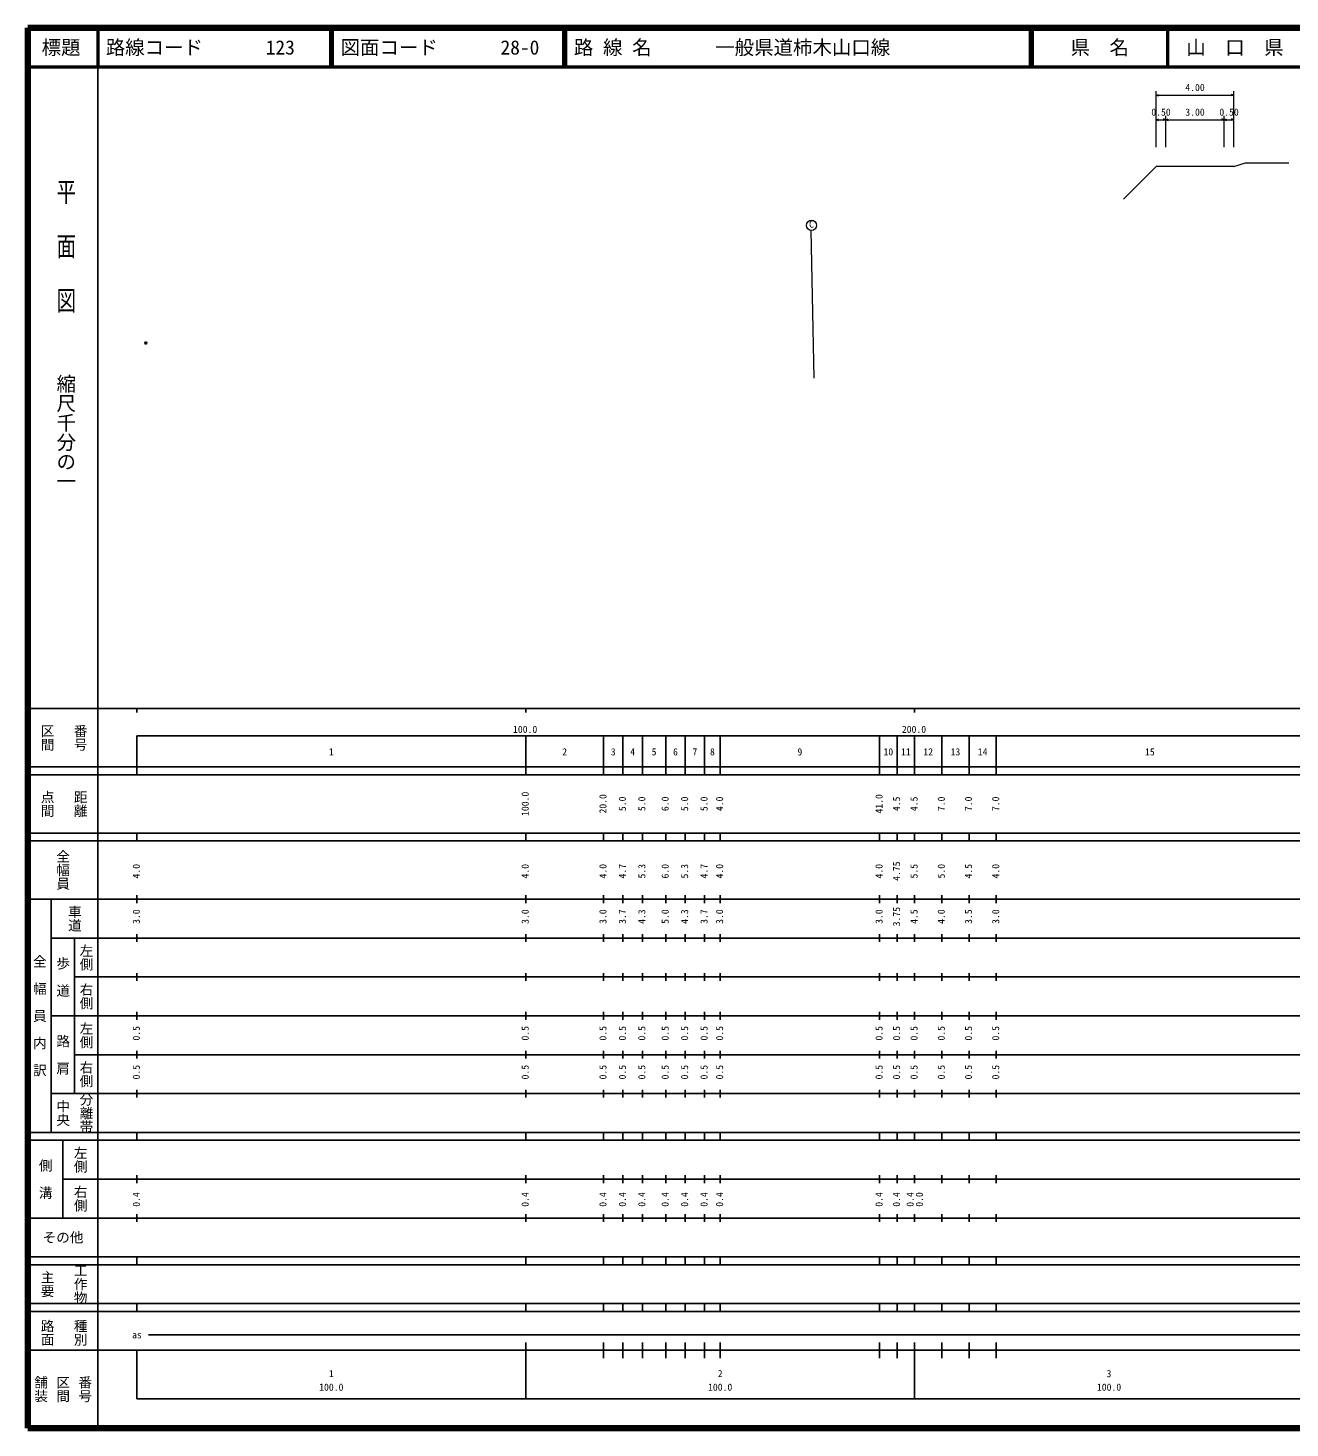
# Model space of a CAD drawing. Units: millimetres on the paper, with parts at other scales. Extents: x 40 to 680, y 20 to 380.
# Drawn here: x 40 to 364.5, y 20 to 380 of the extents above; entities that cross this region are included whole.
import ezdxf
from ezdxf.enums import TextEntityAlignment as Align

# ---------------------------------------------------------------- set-up
doc = ezdxf.new("R2010")
doc.units = ezdxf.units.MM
doc.header["$PDMODE"] = 32
doc.header["$PDSIZE"] = 0.5
for name, color, linetype, lineweight in [('M-BGD', 7, 'Continuous', 13), ('M-STR-STRC', 7, 'Continuous', 13), ('M-TTL', 2, 'Continuous', 140), ('M-TTL-BAND', 7, 'Continuous', 25), ('M-TTL-LINE', 7, 'Continuous', 50)]:
    doc.layers.add(name, color=color, linetype=linetype, lineweight=lineweight)
doc.layers.add('M-OTRS', color=6, linetype='Continuous')
doc.layers.add('M-TTL-TXT', color=7, linetype='Continuous')
doc.styles.add('@ＭＳ ゴシック', font='')
doc.styles.add('ＭＳ ゴシック', font='')
doc.styles.add('ＭＳ 明朝', font='')
doc.styles.get('@ＭＳ ゴシック').set_extended_font_data('@MS Gothic')
doc.styles.get('ＭＳ ゴシック').set_extended_font_data('MS Gothic')
doc.styles.get('ＭＳ 明朝').set_extended_font_data('MS Mincho')

msp = doc.modelspace()

# ---------------------------------------------------------------- linework, layer by layer
at = {"layer": 'M-BGD'}
for p, q in [((330.114, 350.374), (330.114, 363.741)), ((350.114, 350.374), (350.114, 363.741)), ((330.114, 362.741), (330.714, 362.941)), ((330.114, 362.741), (350.114, 362.741)), ((330.114, 362.741), (330.714, 362.541)), ((350.114, 362.741), (349.514, 362.941)), ((350.114, 362.741), (349.514, 362.541)), ((330.114, 349.374), (330.114, 357.4)), ((330.114, 356.4), (330.714, 356.6)), ((332.614, 356.4), (332.014, 356.6)), ((332.614, 349.374), (332.614, 357.4)), ((332.614, 349.374), (332.614, 357.4)), ((332.614, 356.4), (333.214, 356.6)), ((347.614, 356.4), (347.014, 356.6)), ((347.614, 349.374), (347.614, 357.4)), ((347.614, 349.374), (347.614, 357.4)), ((347.614, 356.4), (348.214, 356.6)), ((350.114, 356.4), (349.514, 356.6)), ((350.114, 349.374), (350.114, 357.4)), ((330.114, 356.4), (332.614, 356.4)), ((330.114, 356.4), (330.714, 356.2)), ((332.614, 356.4), (332.014, 356.2)), ((332.614, 356.4), (347.614, 356.4)), ((332.614, 356.4), (333.214, 356.2)), ((347.614, 356.4), (347.014, 356.2)), ((347.614, 356.4), (350.114, 356.4)), ((347.614, 356.4), (348.214, 356.2)), ((350.114, 356.4), (349.514, 356.2)), ((330.114, 344.372), (321.762, 336.02)), ((332.614, 344.372), (330.114, 344.372)), ((347.614, 344.372), (332.614, 344.372)), ((350.114, 344.372), (347.614, 344.372)), ((350.114, 344.372), (353.109, 345.369)), ((353.109, 345.369), (364.271, 345.369))]:
    msp.add_line(p, q, dxfattribs=at)
at = {"layer": 'M-OTRS'}
msp.add_point((70.274, 298.997), dxfattribs=at)
at = {"layer": 'M-STR-STRC'}
msp.add_line((242.204, 289.997), (241.397, 327.951), dxfattribs=at)
msp.add_circle((241.497, 329.256), 1.309, dxfattribs=at)
at = {"layer": 'M-TTL'}
for p, q in [((40, 380), (40, 20)), ((680, 380), (40, 380)), ((40, 20), (680, 20))]:
    msp.add_line(p, q, dxfattribs=at)
at = {"layer": 'M-TTL-BAND'}
for p, q in [((58, 370), (58, 20)), ((40, 205), (579, 205)), ((68, 205), (68, 204)), ((168, 205), (168, 204)), ((268, 205), (268, 204)), ((68, 198), (579, 198)), ((68, 198), (68, 188)), ((168, 188), (168, 198)), ((188, 188), (188, 198)), ((193, 188), (193, 198)), ((198, 188), (198, 198)), ((204, 188), (204, 198)), ((209, 188), (209, 198)), ((214, 188), (214, 198)), ((218, 188), (218, 198)), ((259, 188), (259, 198)), ((263.5, 188), (263.5, 198)), ((268, 188), (268, 198)), ((275, 188), (275, 198)), ((282, 188), (282, 198)), ((289, 188), (289, 198)), ((40, 190), (579, 190)), ((40, 188), (579, 188)), ((40, 173), (579, 173)), ((68, 171), (68, 173)), ((168, 171), (168, 173)), ((188, 171), (188, 173)), ((193, 171), (193, 173)), ((198, 171), (198, 173)), ((204, 171), (204, 173)), ((209, 171), (209, 173)), ((214, 171), (214, 173)), ((218, 171), (218, 173)), ((259, 171), (259, 173)), ((263.5, 171), (263.5, 173)), ((268, 171), (268, 173)), ((275, 171), (275, 173)), ((282, 171), (282, 173)), ((289, 171), (289, 173)), ((40, 171), (579, 171)), ((40, 156), (579, 156)), ((46, 96), (46, 156)), ((68, 155), (68, 157)), ((168, 155), (168, 157)), ((188, 155), (188, 157)), ((193, 155), (193, 157)), ((198, 155), (198, 157)), ((204, 155), (204, 157)), ((209, 155), (209, 157)), ((214, 155), (214, 157)), ((218, 155), (218, 157)), ((259, 155), (259, 157)), ((263.5, 155), (263.5, 157)), ((268, 155), (268, 157)), ((275, 155), (275, 157)), ((282, 155), (282, 157)), ((289, 155), (289, 157)), ((46, 146), (579, 146)), ((52, 146), (52, 106)), ((68, 145), (68, 147)), ((168, 145), (168, 147)), ((188, 145), (188, 147)), ((193, 145), (193, 147)), ((198, 145), (198, 147)), ((204, 145), (204, 147)), ((209, 145), (209, 147)), ((214, 145), (214, 147)), ((218, 145), (218, 147)), ((259, 145), (259, 147)), ((263.5, 145), (263.5, 147)), ((268, 145), (268, 147)), ((275, 145), (275, 147)), ((282, 145), (282, 147)), ((289, 145), (289, 147)), ((68, 135), (68, 137)), ((168, 135), (168, 137)), ((188, 135), (188, 137)), ((193, 135), (193, 137)), ((198, 135), (198, 137)), ((204, 135), (204, 137)), ((209, 135), (209, 137)), ((214, 135), (214, 137)), ((218, 135), (218, 137)), ((259, 135), (259, 137)), ((263.5, 135), (263.5, 137)), ((268, 135), (268, 137)), ((275, 135), (275, 137)), ((282, 135), (282, 137)), ((289, 135), (289, 137)), ((52, 136), (579, 136)), ((46, 126), (579, 126)), ((68, 125), (68, 127)), ((168, 125), (168, 127)), ((188, 125), (188, 127)), ((193, 125), (193, 127)), ((198, 125), (198, 127)), ((204, 125), (204, 127)), ((209, 125), (209, 127)), ((214, 125), (214, 127)), ((218, 125), (218, 127)), ((259, 125), (259, 127)), ((263.5, 125), (263.5, 127)), ((268, 125), (268, 127)), ((275, 125), (275, 127)), ((282, 125), (282, 127)), ((289, 125), (289, 127)), ((52, 116), (579, 116)), ((68, 115), (68, 117)), ((168, 115), (168, 117)), ((188, 115), (188, 117)), ((193, 115), (193, 117)), ((198, 115), (198, 117)), ((204, 115), (204, 117)), ((209, 115), (209, 117)), ((214, 115), (214, 117)), ((218, 115), (218, 117)), ((259, 115), (259, 117)), ((263.5, 115), (263.5, 117)), ((268, 115), (268, 117)), ((275, 115), (275, 117)), ((282, 115), (282, 117)), ((289, 115), (289, 117)), ((46, 106), (579, 106)), ((68, 105), (68, 107)), ((168, 105), (168, 107)), ((188, 105), (188, 107)), ((193, 105), (193, 107)), ((198, 105), (198, 107)), ((204, 105), (204, 107)), ((209, 105), (209, 107)), ((214, 105), (214, 107)), ((218, 105), (218, 107)), ((259, 105), (259, 107)), ((263.5, 105), (263.5, 107)), ((268, 105), (268, 107)), ((275, 105), (275, 107)), ((282, 105), (282, 107)), ((289, 105), (289, 107)), ((40, 96), (579, 96)), ((40, 94), (579, 94)), ((49, 94), (49, 74)), ((68, 94), (68, 96)), ((168, 94), (168, 96)), ((188, 94), (188, 96)), ((193, 94), (193, 96)), ((198, 94), (198, 96)), ((204, 94), (204, 96)), ((209, 94), (209, 96)), ((214, 94), (214, 96)), ((218, 94), (218, 96)), ((259, 94), (259, 96)), ((263.5, 94), (263.5, 96)), ((268, 94), (268, 96)), ((275, 94), (275, 96)), ((282, 94), (282, 96)), ((289, 94), (289, 96)), ((49, 84), (579, 84)), ((68, 83), (68, 85)), ((168, 83), (168, 85)), ((188, 83), (188, 85)), ((193, 83), (193, 85)), ((198, 83), (198, 85)), ((204, 83), (204, 85)), ((209, 83), (209, 85)), ((214, 83), (214, 85)), ((218, 83), (218, 85)), ((259, 83), (259, 85)), ((263.5, 83), (263.5, 85)), ((268, 83), (268, 85)), ((275, 83), (275, 85)), ((282, 83), (282, 85)), ((289, 83), (289, 85)), ((40, 74), (579, 74)), ((68, 73), (68, 75)), ((168, 73), (168, 75)), ((188, 73), (188, 75)), ((193, 73), (193, 75)), ((198, 73), (198, 75)), ((204, 73), (204, 75)), ((209, 73), (209, 75)), ((214, 73), (214, 75)), ((218, 73), (218, 75)), ((259, 73), (259, 75)), ((263.5, 73), (263.5, 75)), ((268, 73), (268, 75)), ((275, 73), (275, 75)), ((282, 73), (282, 75)), ((289, 73), (289, 75)), ((40, 64), (579, 64)), ((40, 62), (579, 62)), ((68, 62), (68, 64)), ((168, 62), (168, 64)), ((188, 62), (188, 64)), ((193, 62), (193, 64)), ((198, 62), (198, 64)), ((204, 62), (204, 64)), ((209, 62), (209, 64)), ((214, 62), (214, 64)), ((218, 62), (218, 64)), ((259, 62), (259, 64)), ((263.5, 62), (263.5, 64)), ((268, 62), (268, 64)), ((275, 62), (275, 64)), ((282, 62), (282, 64)), ((289, 62), (289, 64)), ((40, 52), (579, 52)), ((68, 50), (68, 52)), ((168, 50), (168, 52)), ((188, 50), (188, 52)), ((193, 50), (193, 52)), ((198, 50), (198, 52)), ((204, 50), (204, 52)), ((209, 50), (209, 52)), ((214, 50), (214, 52)), ((218, 50), (218, 52)), ((259, 50), (259, 52)), ((263.5, 50), (263.5, 52)), ((268, 50), (268, 52)), ((275, 50), (275, 52)), ((282, 50), (282, 52)), ((289, 50), (289, 52)), ((40, 50), (579, 50)), ((71, 44), (565, 44)), ((40, 40), (579, 40)), ((68, 40), (68, 27.5)), ((168, 27.5), (168, 42)), ((188, 38), (188, 42)), ((193, 38), (193, 42)), ((198, 38), (198, 42)), ((204, 38), (204, 42)), ((209, 38), (209, 42)), ((214, 38), (214, 42)), ((218, 38), (218, 42)), ((259, 38), (259, 42)), ((263.5, 38), (263.5, 42)), ((268, 27.5), (268, 42)), ((275, 38), (275, 42)), ((282, 38), (282, 42)), ((289, 38), (289, 42)), ((68, 27.5), (579, 27.5))]:
    msp.add_line(p, q, dxfattribs=at)
at = {"layer": 'M-TTL-LINE'}
for p, q in [((58, 380), (58, 370)), ((117.75, 380), (117.75, 370)), ((118.25, 380), (118.25, 370)), ((177.75, 380), (177.75, 370)), ((178.25, 380), (178.25, 370)), ((297.75, 380), (297.75, 370)), ((298.25, 380), (298.25, 370)), ((333, 380), (333, 370)), ((40, 370), (680, 370))]:
    msp.add_line(p, q, dxfattribs=at)

# ---------------------------------------------------------------- texts
at = {"layer": 'M-BGD', "style": 'ＭＳ ゴシック'}
for s, p in [('4.00', (340.114, 363.241)), ('0.50', (331.364, 356.9)), ('3.00', (340.114, 356.9)), ('0.50', (348.864, 356.9))]:
    msp.add_text(s, height=1.833, dxfattribs=at).set_placement(p, align=Align.BOTTOM_CENTER)
at = {"layer": 'M-STR-STRC', "style": 'ＭＳ 明朝'}
msp.add_text('C', height=1.833, dxfattribs=at).set_placement((240.846, 328.12), align=Align.BOTTOM_LEFT)
at = {"layer": 'M-TTL-BAND', "style": '@ＭＳ ゴシック', "width": 1.4}
msp.add_text('平  面  図', height=3.666, rotation=270, dxfattribs=at).set_placement((49.777, 306.475), align=Align.MIDDLE_RIGHT)
at = {"layer": 'M-TTL-BAND', "style": '@ＭＳ ゴシック'}
msp.add_text('縮尺千分の一', height=3.666, rotation=270, dxfattribs=at).set_placement((49.777, 261.03), align=Align.MIDDLE_RIGHT)
for s, p in [('区間', (45, 197.5)), ('番号', (53.5, 197.5)), ('点間', (45, 180.5)), ('距離', (53.5, 180.5)), ('全幅員', (49, 163.5)), ('車道', (52, 151)), ('左側', (55, 141)), ('全\u3000幅\u3000員\u3000内\u3000訳', (43, 126)), ('歩\u3000道', (49, 136)), ('右側', (55, 131)), ('左側', (55, 121)), ('路\u3000肩', (49, 116)), ('右側', (55, 111)), ('分離帯', (55, 101)), ('中央', (49, 101)), ('左側', (53.5, 89)), ('側\u3000溝', (44.5, 84)), ('右側', (53.5, 79)), ('工作物', (53.5, 57)), ('主要', (45, 57)), ('路面', (45, 44.5)), ('種別', (53.5, 44.5)), ('舗装', (43.333, 30)), ('区間', (49, 30)), ('番号', (54.667, 30))]:
    msp.add_text(s, height=2.566, rotation=270, dxfattribs=at).set_placement(p, align=Align.MIDDLE_CENTER)
at = {"layer": 'M-TTL-BAND', "style": 'ＭＳ ゴシック'}
for s, p in [('100.0', (167.844, 198.195)), ('200.0', (267.844, 198.195)), ('1', (118, 192.405)), ('2', (178, 192.405)), ('3', (190.5, 192.405)), ('4', (195.5, 192.405)), ('5', (201, 192.405)), ('6', (206.5, 192.405)), ('7', (211.5, 192.405)), ('8', (216, 192.405)), ('9', (238.5, 192.405)), ('10', (261.25, 192.405)), ('11', (265.75, 192.405)), ('12', (271.5, 192.405)), ('13', (278.5, 192.405)), ('14', (285.5, 192.405)), ('15', (328.5, 192.405)), ('as', (68, 42.5)), ('1', (118, 32.523)), ('2', (218, 32.523)), ('3', (318, 32.523)), ('100.0', (118, 29.033)), ('100.0', (218, 29.033)), ('100.0', (318, 29.033))]:
    msp.add_text(s, height=1.833, dxfattribs=at).set_placement(p, align=Align.BOTTOM_CENTER)
for s, p in [('100.0', (169.309, 180.5)), ('20.0', (189.309, 180.5)), ('5.0', (194.309, 180.5)), ('5.0', (199.309, 180.5)), ('6.0', (205.309, 180.5)), ('5.0', (210.309, 180.5)), ('5.0', (215.309, 180.5)), ('4.0', (219.309, 180.5)), ('41.0', (260.309, 180.5)), ('4.5', (264.809, 180.5)), ('4.5', (269.309, 180.5)), ('7.0', (276.309, 180.5)), ('7.0', (283.309, 180.5)), ('7.0', (290.309, 180.5)), ('4.0', (69.309, 163.174)), ('4.0', (169.309, 163.174)), ('4.0', (189.309, 163.174)), ('4.7', (194.309, 163.174)), ('5.3', (199.309, 163.174)), ('6.0', (205.309, 163.174)), ('5.3', (210.309, 163.174)), ('4.7', (215.309, 163.174)), ('4.0', (219.309, 163.174)), ('4.0', (260.309, 163.174)), ('4.75', (264.809, 163.174)), ('5.5', (269.309, 163.174)), ('5.0', (276.309, 163.174)), ('4.5', (283.309, 163.174)), ('4.0', (290.309, 163.174)), ('3.0', (69.309, 151.5)), ('3.0', (169.309, 151.5)), ('3.0', (189.309, 151.5)), ('3.7', (194.309, 151.5)), ('4.3', (199.309, 151.5)), ('5.0', (205.309, 151.5)), ('4.3', (210.309, 151.5)), ('3.7', (215.309, 151.5)), ('3.0', (219.309, 151.5)), ('3.0', (260.309, 151.5)), ('3.75', (264.809, 151.5)), ('4.5', (269.309, 151.5)), ('4.0', (276.309, 151.5)), ('3.5', (283.309, 151.5)), ('3.0', (290.309, 151.5)), ('0.5', (69.309, 121.5)), ('0.5', (169.309, 121.5)), ('0.5', (189.309, 121.5)), ('0.5', (194.309, 121.5)), ('0.5', (199.309, 121.5)), ('0.5', (205.309, 121.5)), ('0.5', (210.309, 121.5)), ('0.5', (215.309, 121.5)), ('0.5', (219.309, 121.5)), ('0.5', (260.309, 121.5)), ('0.5', (264.809, 121.5)), ('0.5', (269.309, 121.5)), ('0.5', (276.309, 121.5)), ('0.5', (283.309, 121.5)), ('0.5', (290.309, 121.5)), ('0.5', (69.309, 111.5)), ('0.5', (169.309, 111.5)), ('0.5', (189.309, 111.5)), ('0.5', (194.309, 111.5)), ('0.5', (199.309, 111.5)), ('0.5', (205.309, 111.5)), ('0.5', (210.309, 111.5)), ('0.5', (215.309, 111.5)), ('0.5', (219.309, 111.5)), ('0.5', (260.309, 111.5)), ('0.5', (264.809, 111.5)), ('0.5', (269.309, 111.5)), ('0.5', (276.309, 111.5)), ('0.5', (283.309, 111.5)), ('0.5', (290.309, 111.5)), ('0.4', (69.309, 78.764)), ('0.4', (169.309, 78.764)), ('0.4', (189.309, 78.764)), ('0.4', (194.309, 78.764)), ('0.4', (199.309, 78.764)), ('0.4', (205.309, 78.764)), ('0.4', (210.309, 78.764)), ('0.4', (215.309, 78.764)), ('0.4', (219.309, 78.764)), ('0.4', (260.309, 78.764)), ('0.4', (264.809, 78.764)), ('0.4', (268.309, 78.764)), ('0.0', (270.679, 78.764))]:
    msp.add_text(s, height=1.833, rotation=90, dxfattribs=at).set_placement(p, align=Align.BOTTOM_CENTER)
msp.add_text('その他', height=2.566, dxfattribs=at).set_placement((49, 69), align=Align.MIDDLE_CENTER)
at = {"layer": 'M-TTL-TXT', "style": 'ＭＳ ゴシック'}
for s, p in [('標題', (48.5, 375)), ('県\u3000名', (315.625, 375)), ('山\u3000口\u3000県', (350.375, 375))]:
    msp.add_text(s, height=3.666, dxfattribs=at).set_placement(p, align=Align.MIDDLE_CENTER)
for s, p in [('路線コード', (60, 375)), ('123', (101.142, 375)), ('図面コード', (120.38, 375)), ('28-0', (161.521, 375)), ('路 線 名', (180.38, 375)), ('一般県道柿木山口線', (216.734, 375))]:
    msp.add_text(s, height=3.666, dxfattribs=at).set_placement(p, align=Align.MIDDLE_LEFT)

doc.saveas('drawing.dxf')
